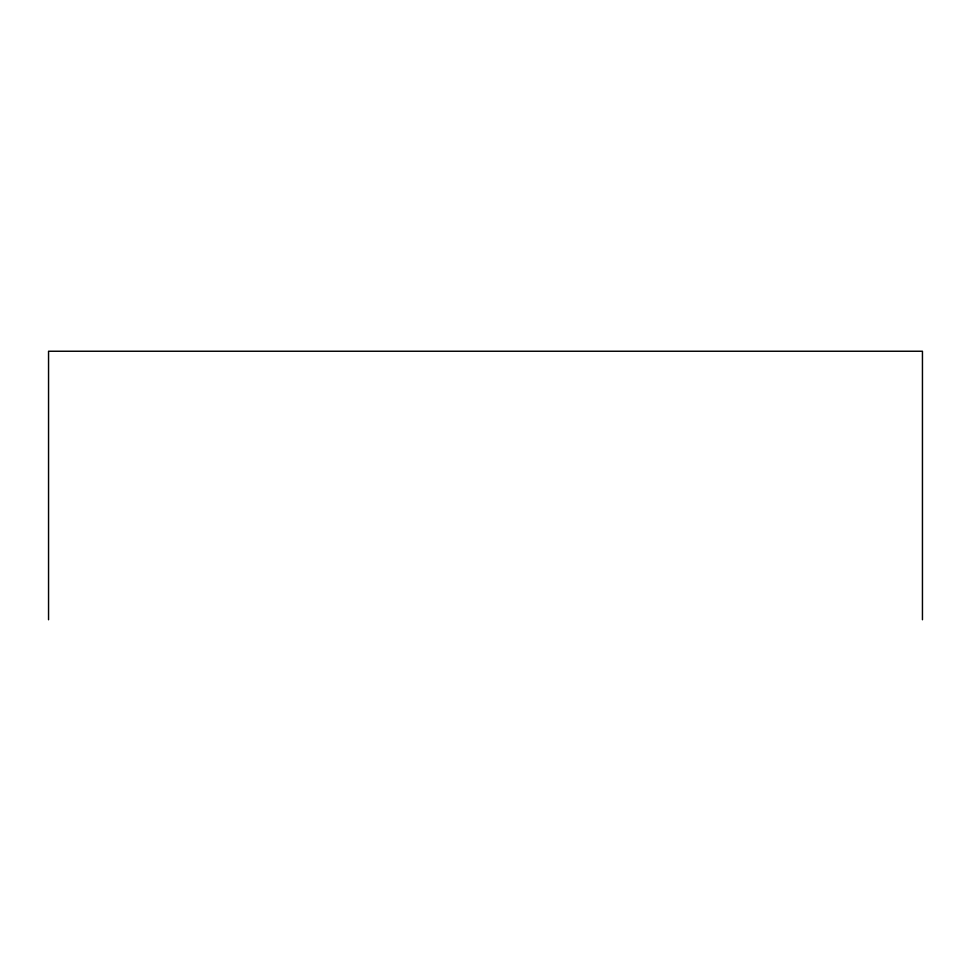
<?xml version="1.0" encoding="UTF-8"?>
<svg xmlns="http://www.w3.org/2000/svg" width="971" height="971" viewBox="0 0 971 971"><rect width="100%" height="100%" fill="white"/><g stroke="black" fill="none" stroke-linecap="round" stroke-linejoin="round"><path stroke-width="1.46" d="M922.45 619.753L922.45 351.247L48.55 351.247L48.55 619.753"/></g></svg>
